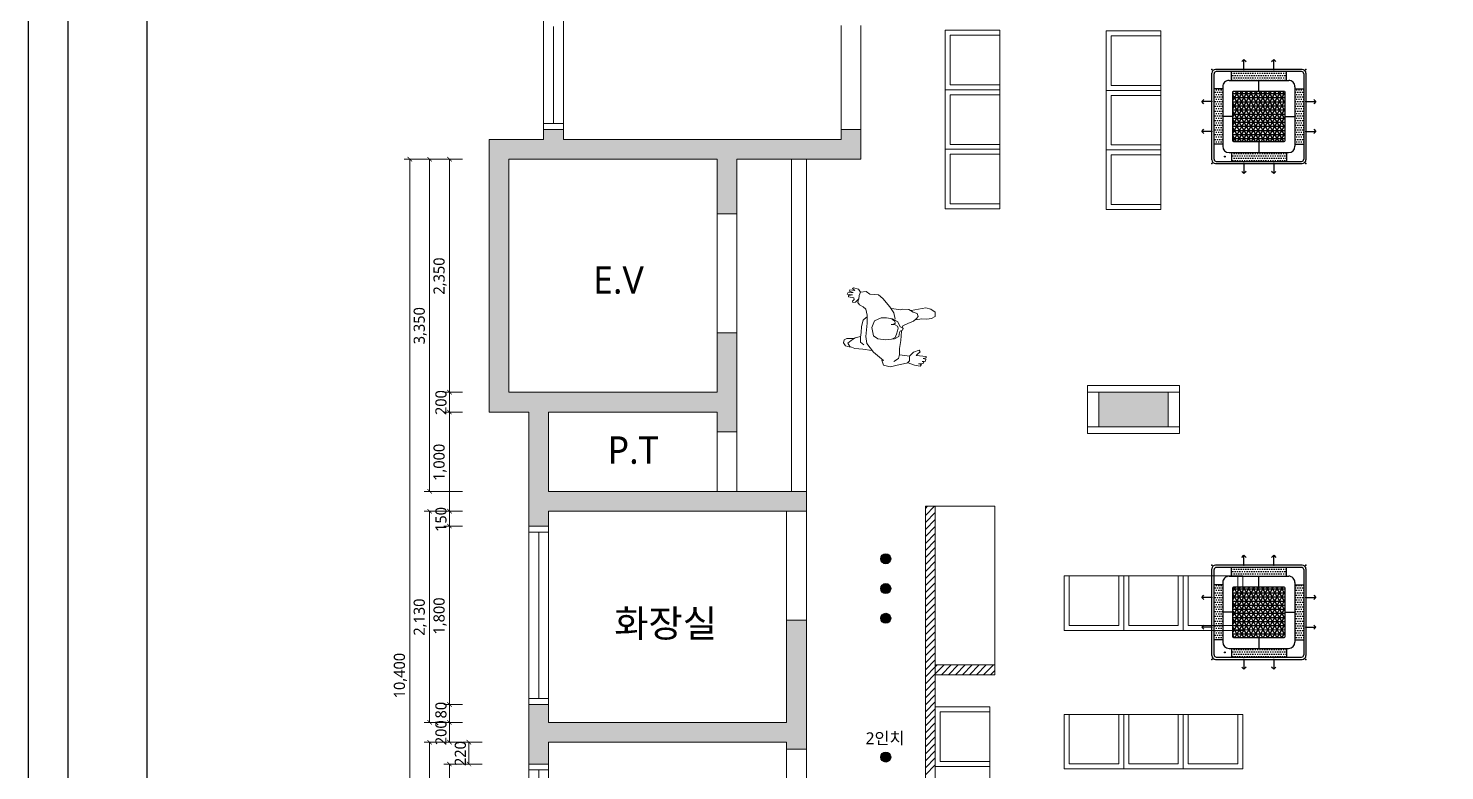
# Model space of a CAD drawing. Header units: metres. Extents: x 11578468 to 47831421, y -58341524 to -14256839.
# Drawn here: x 23827330 to 23841616, y -29089359 to -29081872 of the extents above; entities that cross this region are included whole.
import ezdxf
from ezdxf.enums import TextEntityAlignment as Align

# ---------------------------------------------------------------- set-up
doc = ezdxf.new("R2010")
doc.units = ezdxf.units.M
doc.header["$LTSCALE"] = 50
doc.header["$MEASUREMENT"] = 0
doc.layers.get('0').update_dxf_attribs({"linetype": 'CONTINUOUS'})
doc.layers.get('DEFPOINTS').update_dxf_attribs({"linetype": 'CONTINUOUS'})
for name, color, linetype in [('DVM_INDOOR', 7, 'CONTINUOUS'), ('DVM_UNIT_BP', 7, 'CONTINUOUS'), ('DVM_UNIT_DP', 4, 'CONTINUOUS'), ('DVM_UNIT_LP', 3, 'CONTINUOUS'), ('FORM(YOURNAME)-1', 1, 'CONTINUOUS'), ('FORM(YOURNAME)-11', 1, 'CONTINUOUS'), ('wall', 3, 'CONTINUOUS')]:
    doc.layers.add(name, color=color, linetype=linetype)
doc.layers.add('ha', color=8, linetype='CONTINUOUS', lineweight=5)
doc.styles.add('JT1', font='malgun.ttf')
doc.styles.add('N 맑은고딕', font='malgun.ttf')
doc.styles.add('NEW 맑은고딕', font='malgun.ttf')
doc.styles.add('YOURNAME', font='malgun.ttf')

# ---------------------------------------------------------------- blocks, each defined once
blk = doc.blocks.new('FORM-ELEVATION')
at = {"layer": 'DEFPOINTS', "color": 158}
blk.add_lwpolyline([(-10308.57059686631, -21691.80108683556), (71691.42940313369, -21691.80108683556), (71691.42940313369, 35708.19891316444), (-10308.57059686631, 35708.19891316444)], close=True, dxfattribs=at)
at = {"layer": 'DEFPOINTS'}
blk.add_lwpolyline([(-8308.57059686631, 33708.19891316444), (61071.42940313369, 33708.19891316444), (61071.42940313369, -19691.80108683556), (-8308.57059686631, -19691.80108683556)], close=True, dxfattribs=at)
at = {"layer": 'FORM(YOURNAME)-11', "color": 250}
blk.add_lwpolyline([(-11308.57059686631, -22691.80108683556), (72691.42940313369, -22691.80108683556), (72691.42940313369, 36708.19891316444), (-11308.57059686631, 36708.19891316444)], close=True, dxfattribs=at)
at = {"layer": 'FORM(YOURNAME)-11', "color": 3, "style": 'YOURNAME'}
for tag, height, p in [('1', 450.5000000000001, (71040.92940313369, -1219.301086835563)), ('2', 450.5000000000001, (71040.92940313369, -1862.872515402734)), ('3', 450.5000000000001, (71040.92940313369, -3150.015372551978)), ('4', 450.5000000000001, (71040.92940313369, -5080.729658268392)), ('5', 514.8571428571429, (71040.92940313369, -7397.586801126599)), ('6', 514.8571428571429, (71040.92940313369, -9650.0868011266)), ('7', 514.8571428571429, (71040.92940313369, -11902.5868011266)), ('8', 514.8571428571429, (71040.92940313369, -14155.0868011266)), ('9', 514.8571428571429, (71040.92940313369, -16407.5868011266)), ('10', 514.8571428571429, (66790.64106271416, -18595.72965826839)), ('11', 514.8571428571429, (71040.92940313369, -18660.0868011266)), ('12', 514.8571428571429, (66790.64106271416, -20848.22965826839)), ('13', 514.8571428571429, (71040.92940313369, -20848.22965826839))]:
    blk.add_attdef(tag, text='', height=height, dxfattribs=at).set_placement(p, align=Align.MIDDLE_RIGHT)
blk = doc.blocks.new('DVM_DP_VEC')
at = {"layer": 'DVM_UNIT_DP', "color": 0}
blk.add_line((0, 0), (100, 0), dxfattribs=at)
blk.add_lwpolyline([(78.78679656440357, 21.21320343559637), (100, 0), (78.78679656440357, -21.21320343559637)], dxfattribs=at)
blk.add_point((0, 0), dxfattribs=at)
blk = doc.blocks.new('DVM_LP_VEC')
at = {"layer": 'DVM_UNIT_LP', "color": 0}
blk.add_line((0, 0), (100, 0), dxfattribs=at)
blk.add_lwpolyline([(78.78679656440357, 21.21320343559637), (100, 0), (78.78679656440357, -21.21320343559637)], dxfattribs=at)
blk.add_point((0, 0), dxfattribs=at)
blk = doc.blocks.new('DVM_ID_CST_WF4W_840X204X840_T')
at = {"layer": 'DVM_INDOOR'}
h = blk.add_hatch(dxfattribs=at)
h.set_pattern_fill('DOTS', color=0, scale=15)
h.set_pattern_definition([(0, (0, 0), (11.90625, 23.8125), [0, -23.8125])])
h.paths.add_polyline_path([(277.4875057097763, 451.6814269191617), (-277.3435554830898, 451.6814269191617), (-277.3435554830899, 363.3891185924401), (277.4875057097764, 363.3891185924401)])
h.paths.add_polyline_path([(-363.9913214610912, 276.7387997253788), (-452.2821236932634, 276.7387997253787), (-452.2821236932634, -278.0882596767043), (-363.9295776869899, -278.0882596767043)])
h.paths.add_polyline_path([(277.4834824804598, -364.7385785458554), (-277.3435554830899, -364.7385785458551), (-277.3435554830899, -453.030886872576), (277.4834824804598, -453.0308868725762)])
h.paths.add_polyline_path([(452.4260739199499, 276.7387997253787), (364.1981993359744, 276.7387997253787), (364.136378861799, -278.0882596767044), (452.4260739199499, -278.0882596767042)])
h = blk.add_hatch(dxfattribs=at)
h.set_pattern_fill('NET3', color=0, scale=13)
h.set_pattern_definition([(0, (0, 0), (0, 41.275), []), (59.99999999999999, (0, 0), (-35.7451985412027, 20.6375), []), (120, (0, 0), (-35.7451985412027, -20.63749999999999), [])])
h.paths.add_polyline_path([(261.2765116632472, 246.0862577089958, 0.4142135623730951), (251.2765116632471, 256.0862577089958), (-251.1365846658946, 256.0862577089959, 0.4142135623730951), (-261.1365846658946, 246.0862577089959), (-261.1365846658946, -247.4357176624109, 0.4142135623730951), (-251.1365846658946, -257.4357176624109), (251.2765116632472, -257.435717662411, 0.4142135623730951), (261.2765116632472, -247.435717662411)])
at = {"layer": 'DVM_INDOOR', "color": 0}
for p, q in [((-474.9301533521289, -437.6748468274689), (-474.9301533521289, 436.3253868761433)), ((-452.2821236932635, -431.0308868725761), (-452.2821236932635, 429.6814269191618)), ((437.070080349481, 474.3253868761433), (-436.9301533521289, 474.3253868761433)), ((430.42607391995, 451.6814269191617), (-430.2821236932635, 451.6814269191617)), ((-277.3435554830899, 363.3891185924401), (-277.3435554830899, 451.6814269191616)), ((277.4875057097764, 363.3891185924401), (277.4875057097764, 451.6814269191616)), ((452.4260739199499, 429.6814269191615), (452.4260739199499, -431.0308868725761)), ((475.070080349481, 436.3253868761435), (475.070080349481, -437.6748468274689)), ((-363.9938858217375, 299.782040884275), (-363.9270117510618, -301.1456562540202)), ((-300.3938862155579, 363.3891185924401), (300.6007672759707, 363.3891185924401)), ((0.06996349867620211, 256.0862577089958), (0.1034405297400554, 363.3891185924401)), ((364.2007668811713, 299.7820320921216), (364.1338097374042, -301.1456650461736)), ((-363.9913214610911, 276.7387997253788), (-452.2821236932635, 276.7387997253787)), ((364.1981993359744, 276.7387997253787), (452.4260739199498, 276.7387997253787)), ((-261.1365846658946, -0.6747299767075106), (-363.9604483006401, -0.6861727016087036)), ((261.2765116632472, -0.6747299767075674), (364.1672878214898, -0.6861943717160437)), ((-363.9295776869899, -278.0882596767043), (-452.2821236932635, -278.0882596767043)), ((0.06996349867628737, -257.435717662411), (0.06996349867628737, -364.7385785458553)), ((364.136378861799, -278.0882596767043), (452.4260739199498, -278.0882596767042)), ((-300.3270121448822, -364.7385785458553), (300.5338101322037, -364.7385785458553)), ((-277.3435554830899, -364.7385785458553), (-277.3435554830899, -453.0308868725761)), ((277.4834824804598, -364.7385785458553), (277.4834824804598, -453.030886872576)), ((-436.9301533521287, -475.6748468274688), (437.070080349481, -475.6748468274688)), ((-430.2821236932634, -453.0308868725761), (430.4260739199499, -453.0308868725761))]:
    blk.add_line(p, q, dxfattribs=at)
blk.add_lwpolyline([(-251.1365846658946, 256.0862577089959), (251.276511663247, 256.0862577089958, -0.414213562373095), (261.2765116632472, 246.0862577089958), (261.2765116632472, -247.435717662411, -0.414213562373095), (251.2765116632472, -257.435717662411), (-251.1365846658946, -257.4357176624109, -0.414213562373095), (-261.1365846658946, -247.4357176624109), (-261.1365846658946, 246.0862577089959, -0.414213562373095)], format="xyb", close=True, dxfattribs=at)
blk.add_circle((-342.5198852014717, -404.9323154055801), 4.242817642283626, dxfattribs=at)
for centre, radius, start, end in [((-436.9301533521289, 436.3253868761433), 38, 90, 180), ((-430.2821236932635, 429.6814269191617), 22, 90, 180), ((430.4260739199499, 429.6814269191615), 22, 0, 90), ((437.070080349481, 436.3253868761433), 38, 0, 90), ((-300.3938862155579, 299.7891185924401), 63.6, 90, 180.0063761447692), ((300.6007672759707, 299.78911859244), 63.6, 359.9936159345816, 90), ((-300.3270121448822, -301.1385785458551), 63.6, 180.0063761447692, 270), ((300.5338101322037, -301.1385785458552), 63.6, 270, 359.9936159345816), ((-436.9301533521289, -437.6748468274688), 38, 180, 270), ((-430.2821236932635, -431.0308868725761), 22, 180, 270), ((430.4260739199499, -431.0308868725761), 22, 270, 0), ((437.070080349481, -437.6748468274688), 38, 270, 0)]:
    blk.add_arc(centre, radius, start, end, dxfattribs=at)
at = {"layer": 'DVM_UNIT_BP'}
for p in [(-474.9301533521289, 474.3253868761433), (475.070080349481, 474.3253868761433), (-474.9301533521289, -475.6748468274689), (475.070080349481, -475.6748468274688)]:
    blk.add_point(p, dxfattribs=at)
at = {"layer": 'DVM_UNIT_DP'}
for p, rotation in [((-150.0700703541743, 474.3253868761433), 90), ((-474.9301533521289, -150.5526935809331), 180), ((149.9299296458255, -475.6748468274687), 270)]:
    blk.add_blockref('DVM_DP_VEC', p, dxfattribs=dict(at, rotation=rotation))
blk.add_blockref('DVM_DP_VEC', (475.0700803541758, 149.4473064190733), dxfattribs=at)
at = {"layer": 'DVM_UNIT_LP'}
for p, rotation in [((149.9299296458255, 474.3253868761433), 90), ((-474.9301533521289, 149.4473064190669), 180), ((-150.0700703541743, -475.6748468274686), 270)]:
    blk.add_blockref('DVM_LP_VEC', p, dxfattribs=dict(at, rotation=rotation))
blk.add_blockref('DVM_LP_VEC', (475.0700803541758, -150.5526935809268), dxfattribs=at)

msp = doc.modelspace()

# ---------------------------------------------------------------- hatches: boundary and pattern name
at = {"layer": 'wall', "ltscale": 10}
h = msp.add_hatch(color=2, dxfattribs=at)
h.dxf.hatch_style = 1
h.paths.add_polyline_path([(23836028.19831529, -29087222.27178227, 1), (23835928.19831529, -29087222.27178227, 1)])
h = msp.add_hatch(color=2, dxfattribs=at)
h.dxf.hatch_style = 1
h.paths.add_polyline_path([(23836028.19831529, -29087522.27178227, 1), (23835928.19831529, -29087522.27178227, 1)])
h = msp.add_hatch(color=2, dxfattribs=at)
h.dxf.hatch_style = 1
h.paths.add_polyline_path([(23836028.19831529, -29087822.27178227, 1), (23835928.19831529, -29087822.27178227, 1)])
h = msp.add_hatch(color=2, dxfattribs=at)
h.dxf.hatch_style = 1
h.paths.add_polyline_path([(23836028.19831529, -29089222.27178227, 1), (23835928.19831529, -29089222.27178227, 1)])

# ---------------------------------------------------------------- linework, layer by layer
for centre in [(23835978.19831529, -29087222.27178227), (23835978.19831529, -29087522.27178227), (23835978.19831529, -29087822.27178227), (23835978.19831529, -29089222.27178227)]:
    msp.add_circle(centre, 50)
at = {"layer": 'ha'}
for p, q in [((23832527.69593415, -29081792.2717794), (23832527.69593415, -29082892.2717794)), ((23832627.69593415, -29081852.2717794), (23832627.69593415, -29082832.2717794)), ((23832727.69593415, -29082892.2717794), (23832727.69593415, -29081792.2717794)), ((23835527.69593415, -29081842.2717794), (23835527.69593415, -29082892.2717794)), ((23835727.69593415, -29082892.2717794), (23835727.69593415, -29081842.2717794)), ((23836577.69593417, -29082492.2717794), (23836577.69593417, -29081892.2717794)), ((23836577.69593417, -29081892.2717794), (23837127.69593417, -29081892.2717794)), ((23837127.69593417, -29081892.2717794), (23836577.69593417, -29081892.2717794)), ((23837127.69593417, -29081892.2717794), (23837127.69593417, -29082492.2717794)), ((23838202.07764167, -29082498.42260799), (23838202.07764167, -29081898.42260799)), ((23838202.07764167, -29081898.42260799), (23838752.07764167, -29081898.42260799)), ((23838752.07764167, -29081898.42260799), (23838202.07764167, -29081898.42260799)), ((23838752.07764167, -29081898.42260799), (23838752.07764167, -29082498.42260799)), ((23836627.69593417, -29082442.2717794), (23836627.69593417, -29081942.2717794)), ((23836627.69593417, -29081942.2717794), (23837127.69593417, -29081942.2717794)), ((23837127.69593417, -29081942.2717794), (23837127.69593417, -29082442.2717794)), ((23838252.07764167, -29082448.42260799), (23838252.07764167, -29081948.42260799)), ((23838252.07764167, -29081948.42260799), (23838752.07764167, -29081948.42260799)), ((23838752.07764167, -29081948.42260799), (23838752.07764167, -29082448.42260799)), ((23837127.69593417, -29082442.2717794), (23836627.69593417, -29082442.2717794)), ((23838752.07764167, -29082448.42260799), (23838252.07764167, -29082448.42260799)), ((23837127.69593417, -29082492.2717794), (23836577.69593417, -29082492.2717794)), ((23836577.69593417, -29083092.2717794), (23836577.69593417, -29082492.2717794)), ((23836627.69593417, -29083042.2717794), (23836627.69593417, -29082542.2717794)), ((23836627.69593417, -29082542.2717794), (23837127.69593417, -29082542.2717794)), ((23837127.69593417, -29082492.2717794), (23837127.69593417, -29083092.2717794)), ((23837127.69593417, -29082542.2717794), (23837127.69593417, -29083042.2717794)), ((23838752.07764167, -29082498.42260799), (23838202.07764167, -29082498.42260799)), ((23838202.07764167, -29083098.42260799), (23838202.07764167, -29082498.42260799)), ((23838252.07764167, -29083048.42260799), (23838252.07764167, -29082548.42260799)), ((23838252.07764167, -29082548.42260799), (23838752.07764167, -29082548.42260799)), ((23838752.07764167, -29082498.42260799), (23838752.07764167, -29083098.42260799)), ((23838752.07764167, -29082548.42260799), (23838752.07764167, -29083048.42260799)), ((23832527.69593415, -29082892.2717794), (23832527.69593415, -29082832.2717794)), ((23832527.69593415, -29082832.2717794), (23832727.69593415, -29082832.2717794)), ((23832527.69593415, -29082892.2717794), (23832527.69593415, -29082992.2717794)), ((23832527.69593415, -29082892.2717794), (23832727.69593415, -29082892.2717794)), ((23832527.69593415, -29082892.2717794), (23832727.69593415, -29082892.2717794)), ((23832727.69593415, -29082892.2717794), (23832527.69593415, -29082892.2717794)), ((23832727.69593415, -29082832.2717794), (23832727.69593415, -29082892.2717794)), ((23832727.69593415, -29082892.2717794), (23832727.69593415, -29082992.2717794)), ((23835527.69593415, -29082892.2717794), (23835527.69593415, -29082992.2717794)), ((23835527.69593415, -29082892.2717794), (23835727.69593415, -29082892.2717794)), ((23835527.69593415, -29082892.2717794), (23835727.69593415, -29082892.2717794)), ((23835727.69593415, -29082892.2717794), (23835727.69593415, -29083192.2717794)), ((23831977.69593415, -29085742.2717794), (23831977.69593415, -29082992.2717794)), ((23831977.69593415, -29082992.2717794), (23832073.79359136, -29082992.2717794)), ((23832527.69593415, -29082992.2717794), (23832073.79359136, -29082992.2717794)), ((23835527.69593415, -29082992.2717794), (23832727.69593415, -29082992.2717794)), ((23837127.69593417, -29083042.2717794), (23836627.69593417, -29083042.2717794)), ((23837127.69593417, -29083092.2717794), (23836577.69593417, -29083092.2717794)), ((23836577.69593417, -29083692.2717794), (23836577.69593417, -29083092.2717794)), ((23836627.69593417, -29083642.2717794), (23836627.69593417, -29083142.2717794)), ((23836627.69593417, -29083142.2717794), (23837127.69593417, -29083142.2717794)), ((23837127.69593417, -29083092.2717794), (23837127.69593417, -29083692.2717794)), ((23837127.69593417, -29083142.2717794), (23837127.69593417, -29083642.2717794)), ((23838752.07764167, -29083098.42260799), (23838202.07764167, -29083098.42260799)), ((23838202.07764167, -29083698.42260799), (23838202.07764167, -29083098.42260799)), ((23838752.07764167, -29083048.42260799), (23838252.07764167, -29083048.42260799)), ((23838252.07764167, -29083648.42260799), (23838252.07764167, -29083148.42260799)), ((23838252.07764167, -29083148.42260799), (23838752.07764167, -29083148.42260799)), ((23838752.07764167, -29083098.42260799), (23838752.07764167, -29083698.42260799)), ((23838752.07764167, -29083148.42260799), (23838752.07764167, -29083648.42260799)), ((23831692.06574641, -29083192.2717794), (23831121.44593418, -29083192.2717794)), ((23831177.69593418, -29083192.2717794), (23831177.69593418, -29093592.2717794)), ((23831710.19593415, -29083192.2717794), (23831321.44593418, -29083192.2717794)), ((23831377.69593418, -29083192.2717794), (23831377.69593418, -29086542.2717794)), ((23831710.19593415, -29083192.2717794), (23831521.44593418, -29083192.2717794)), ((23831577.69593418, -29083192.2717794), (23831577.69593418, -29085542.2717794)), ((23834277.69593415, -29083192.2717794), (23832177.69593415, -29083192.2717794)), ((23832177.69593415, -29085542.2717794), (23832177.69593415, -29083192.2717794)), ((23834277.69593415, -29083742.2717794), (23834277.69593415, -29083192.2717794)), ((23835727.69593415, -29083192.2717794), (23834477.69593415, -29083192.2717794)), ((23834477.69593415, -29083742.2717794), (23834477.69593415, -29083192.2717794)), ((23835177.69593415, -29083192.2717794), (23835027.69593415, -29083192.2717794)), ((23835027.69593415, -29083192.2717794), (23835027.69593415, -29086542.2717794)), ((23835177.69593415, -29086542.2717794), (23835177.69593415, -29083192.2717794)), ((23834277.69593415, -29083742.2717794), (23834477.69593415, -29083742.2717794)), ((23834477.69593415, -29083742.2717794), (23834277.69593415, -29083742.2717794)), ((23834277.69593415, -29083742.2717794), (23834277.69593415, -29084942.2717794)), ((23834477.69593415, -29084942.2717794), (23834477.69593415, -29083742.2717794)), ((23837127.69593417, -29083692.2717794), (23836577.69593417, -29083692.2717794)), ((23837127.69593417, -29083642.2717794), (23836627.69593417, -29083642.2717794)), ((23838752.07764167, -29083698.42260799), (23838202.07764167, -29083698.42260799)), ((23838752.07764167, -29083648.42260799), (23838252.07764167, -29083648.42260799)), ((23835594.55813088, -29084538.5540687), (23835587.67194066, -29084552.31468349)), ((23835587.67194066, -29084552.31468349), (23835642.76146244, -29084561.48842668)), ((23835649.64765266, -29084536.26063291), (23835594.55813088, -29084538.5540687)), ((23835642.76146244, -29084561.48842668), (23835603.73971785, -29084566.07529828)), ((23835603.73971785, -29084566.07529828), (23835603.73971785, -29084579.83591306)), ((23835603.73971785, -29084579.83591306), (23835656.53384289, -29084591.30309205)), ((23835617.51209829, -29084511.03283913), (23835608.33051132, -29084522.50001812)), ((23835608.33051132, -29084522.50001812), (23835649.64765266, -29084536.26063291)), ((23835665.71542985, -29084515.61971072), (23835617.51209829, -29084511.03283913)), ((23835651.9430494, -29084488.09848115), (23835642.76146244, -29084497.27222434)), ((23835642.76146244, -29084497.27222434), (23835665.71542985, -29084515.61971072)), ((23835661.12463637, -29084607.35714264), (23835642.76146244, -29084623.41119322)), ((23835702.44177771, -29084504.15253173), (23835651.9430494, -29084488.09848115)), ((23835656.53384289, -29084591.30309205), (23835661.12463637, -29084607.35714264)), ((23835672.60162008, -29084632.58493642), (23835704.73717445, -29084605.06370684)), ((23835704.73717445, -29084605.06370684), (23835697.85098423, -29084637.17180801)), ((23835723.10034838, -29084531.67376131), (23835702.44177771, -29084504.15253173)), ((23835707.03256824, -29084605.06370487), (23835709.32796577, -29084568.36873259)), ((23835709.32796577, -29084568.36873259), (23835723.10034814, -29084533.96719528)), ((23835780.48526691, -29084527.08688971), (23835723.10034838, -29084531.67376131)), ((23835817.21161477, -29084554.60811929), (23835780.48526691, -29084527.08688971)), ((23835904.43669092, -29084559.19499088), (23835817.21161477, -29084554.60811929)), ((23835950.34462574, -29084595.88996365), (23835904.43669092, -29084559.19499088)), ((23836019.20652797, -29084680.74708817), (23835950.34462574, -29084595.88996365)), ((23835642.76146244, -29084623.41119322), (23835647.35225593, -29084637.17180801)), ((23835647.35225593, -29084637.17180801), (23835672.60162008, -29084632.58493642)), ((23835697.85098423, -29084637.17180801), (23835713.91876141, -29084660.10616599)), ((23835713.91876141, -29084660.10616599), (23835750.64510927, -29084680.74708817)), ((23835750.64510927, -29084680.74708817), (23835778.18987016, -29084705.97488195)), ((23835778.18987016, -29084705.97488195), (23835789.66685387, -29084765.60421269)), ((23836060.52366931, -29084742.66985471), (23836019.20652797, -29084680.74708817)), ((23836106.43160413, -29084708.26831775), (23836035.27430516, -29084699.09457456)), ((23836072.00065302, -29084804.59262126), (23836060.52366931, -29084742.66985471)), ((23836127.0901748, -29084710.56175354), (23836106.43160413, -29084708.26831775)), ((23836147.74874547, -29084703.68144615), (23836127.0901748, -29084710.56175354)), ((23836212.01985422, -29084708.26831775), (23836147.74874547, -29084703.68144615)), ((23836255.63239229, -29084733.49611152), (23836212.01985422, -29084708.26831775)), ((23836234.97382162, -29084717.44206094), (23836381.87921305, -29084692.21426716)), ((23836294.65413689, -29084749.55016211), (23836255.63239229, -29084733.49611152)), ((23836306.1311206, -29084777.07139168), (23836294.65413689, -29084749.55016211)), ((23836381.87921305, -29084692.21426716), (23836434.6733381, -29084703.68144615)), ((23836434.6733381, -29084703.68144615), (23836478.28587618, -29084735.78954732)), ((23836478.28587618, -29084735.78954732), (23836478.28587618, -29084777.07139168)), ((23835732.28193535, -29084877.98256679), (23835729.9865386, -29084939.90533333)), ((23835750.64510927, -29084816.05980024), (23835732.28193535, -29084877.98256679)), ((23835785.07606038, -29084786.24513488), (23835750.64510927, -29084816.05980024)), ((23835789.66685387, -29084845.87446562), (23835778.18987016, -29084978.89374189)), ((23835789.66685387, -29084765.60421269), (23835789.66685387, -29084845.87446562)), ((23835863.8292379, -29084821.58842077), (23835839.25629514, -29084889.58269806)), ((23835839.25629514, -29084889.58269806), (23835855.49040411, -29084972.68927701)), ((23835931.98145181, -29084790.83200647), (23835863.8292379, -29084821.58842077)), ((23835987.0709736, -29084790.83200647), (23835931.98145181, -29084790.83200647)), ((23836046.75128886, -29084802.29918546), (23835987.0709736, -29084790.83200647)), ((23836060.52366931, -29084857.34164461), (23836033.79394092, -29084859.54644375)), ((23836033.79394092, -29084859.54644375), (23836072.00065302, -29084864.221952)), ((23836040.90190839, -29084804.41535166), (23836069.70525627, -29084825.23354344)), ((23836100.99805749, -29084831.37153219), (23836046.75128886, -29084802.29918546)), ((23836072.00065302, -29084845.87446562), (23836060.52366931, -29084857.34164461)), ((23836069.70525627, -29084825.23354344), (23836072.00065302, -29084845.87446562)), ((23836072.00065302, -29084864.221952), (23836097.25001717, -29084875.68913099)), ((23836097.25001717, -29084875.68913099), (23836104.13620739, -29084896.33005317)), ((23836104.13620739, -29084896.33005317), (23836097.25001717, -29084921.55784695)), ((23836122.46611438, -29084881.92683395), (23836100.99805749, -29084831.37153219)), ((23836143.9674411, -29084888.70742527), (23836122.46611438, -29084881.92683395)), ((23836155.47768886, -29084900.91692477), (23836143.9674411, -29084888.70742527)), ((23836146.97252328, -29084916.22865485), (23836155.47768886, -29084900.91692477)), ((23836147.56170722, -29084882.32482649), (23836150.04414221, -29084873.39569519)), ((23836150.04414221, -29084873.39569519), (23836200.54287051, -29084850.46133721)), ((23836200.54287051, -29084850.46133721), (23836257.92778903, -29084825.23354344)), ((23836257.92778903, -29084825.23354344), (23836287.76794667, -29084797.71231386)), ((23836342.85746846, -29084802.29918546), (23836283.17715318, -29084811.47292865)), ((23836287.76794667, -29084797.71231386), (23836306.1311206, -29084777.07139168)), ((23836393.35619676, -29084804.59262126), (23836342.85746846, -29084802.29918546)), ((23836439.26413158, -29084797.71231386), (23836393.35619676, -29084804.59262126)), ((23836478.28587618, -29084777.07139168), (23836439.26413158, -29084797.71231386)), ((23834277.69593415, -29084992.2717794), (23834277.69593415, -29084942.2717794)), ((23834277.69593415, -29084942.2717794), (23834477.69593415, -29084942.2717794)), ((23834277.69593415, -29084942.2717794), (23834477.69593415, -29084942.2717794)), ((23834277.69593415, -29085542.2717794), (23834277.69593415, -29084992.2717794)), ((23834477.69593415, -29084992.2717794), (23834477.69593415, -29084942.2717794)), ((23834477.69593415, -29085742.2717794), (23834477.69593415, -29084992.2717794)), ((23835557.83178302, -29085013.29527887), (23835550.94559281, -29085045.40338004)), ((23835550.94559281, -29085045.40338004), (23835571.60416346, -29085075.21804541)), ((23835585.37654392, -29084999.53466408), (23835557.83178302, -29085013.29527887)), ((23835651.9430494, -29085001.82809988), (23835585.37654392, -29084999.53466408)), ((23835628.989082, -29085020.17558626), (23835596.85352762, -29085047.69681583)), ((23835670.30622334, -29084994.94779248), (23835628.989082, -29085020.17558626)), ((23835723.10034838, -29084981.1871777), (23835670.30622334, -29084994.94779248)), ((23835729.9865386, -29084939.90533333), (23835723.10034838, -29084985.77404929)), ((23835723.10034838, -29084985.77404929), (23835723.10034838, -29085036.22963684)), ((23835723.10034838, -29085036.22963684), (23835757.53129949, -29085063.75086642)), ((23835778.18987016, -29084978.89374189), (23835787.37145712, -29085052.28368743)), ((23835855.49040411, -29084972.68927701), (23835899.10294219, -29085002.50394238)), ((23835899.10294219, -29085002.50394238), (23835977.88938663, -29085013.29527887)), ((23835977.88938663, -29085013.29527887), (23836065.11446279, -29085004.12153567)), ((23836072.00065302, -29084990.36092088), (23836046.75128886, -29085004.12153567)), ((23836065.11446279, -29085004.12153567), (23836109.43668919, -29084980.44485719)), ((23836085.77303346, -29084958.25281972), (23836072.00065302, -29084990.36092088)), ((23836097.25001717, -29084921.55784695), (23836085.77303346, -29084958.25281972)), ((23836109.43668919, -29084980.44485719), (23836118.61827616, -29084941.45644863)), ((23836115.61319109, -29085100.44583919), (23836129.38557154, -29085020.17558626)), ((23836118.61827616, -29084941.45644863), (23836123.95202489, -29084926.98675326)), ((23836123.95202489, -29084926.98675326), (23836146.97252328, -29084916.22865485)), ((23836129.38557154, -29085020.17558626), (23836137.47813816, -29084927.19057458)), ((23835571.60416346, -29085075.21804541), (23835619.80749503, -29085088.9786602)), ((23835596.85352762, -29085047.69681583), (23835617.51209829, -29085082.0983528)), ((23835617.51209829, -29085082.0983528), (23835668.01082659, -29085102.73927498)), ((23835668.01082659, -29085102.73927498), (23835748.34971253, -29085107.32614658)), ((23835748.34971253, -29085107.32614658), (23835837.87018543, -29085121.08676137)), ((23835787.37145712, -29085052.28368743), (23835856.23335936, -29085139.43424775)), ((23835856.23335936, -29085139.43424775), (23835957.23081596, -29085221.99793647)), ((23836115.61319245, -29085162.36860493), (23836106.43160516, -29085201.35701401)), ((23836115.61319109, -29085164.66204153), (23836115.61319109, -29085100.44583919)), ((23836193.65668029, -29085176.12922052), (23836115.61319109, -29085164.66204153)), ((23836218.90604444, -29085178.42265631), (23836193.65668029, -29085176.12922052)), ((23836216.61064685, -29085224.29137284), (23836218.90604439, -29085185.30296376)), ((23836257.92778903, -29085139.43424775), (23836218.90604444, -29085178.42265631)), ((23836315.31270756, -29085118.79332557), (23836257.92778903, -29085139.43424775)), ((23836285.47254993, -29085171.54234892), (23836299.24493038, -29085157.78173413)), ((23836386.47000654, -29085183.00952791), (23836285.47254993, -29085171.54234892)), ((23836299.24493038, -29085157.78173413), (23836326.78969127, -29085134.84737615)), ((23836326.78969127, -29085134.84737615), (23836315.31270756, -29085118.79332557)), ((23836386.47000654, -29085196.77014269), (23836386.47000654, -29085183.00952791)), ((23835938.86764203, -29085217.41106488), (23835954.93541922, -29085267.86665243)), ((23835957.23081596, -29085221.99793647), (23835938.86764203, -29085217.41106488)), ((23835954.93541922, -29085267.86665243), (23836021.50192471, -29085286.21413881)), ((23836021.50192471, -29085286.21413881), (23836124.79477806, -29085263.27978083)), ((23836106.43160516, -29085201.35701401), (23836058.22827119, -29085231.17167956)), ((23836124.79477806, -29085263.27978083), (23836205.13366399, -29085244.93229445)), ((23836198.24747515, -29085247.22572982), (23836216.61064685, -29085224.29137284)), ((23836205.13366399, -29085244.93229445), (23836267.109376, -29085267.86665243)), ((23836267.109376, -29085267.86665243), (23836324.49429453, -29085279.33383142)), ((23836308.42651734, -29085256.39947344), (23836356.6298489, -29085251.81260184)), ((23836338.26667497, -29085263.27978083), (23836308.42651734, -29085256.39947344)), ((23836324.49429453, -29085279.33383142), (23836338.26667497, -29085263.27978083)), ((23836345.1528652, -29085233.46511546), (23836379.58381631, -29085228.87824387)), ((23836361.22064239, -29085235.75855126), (23836345.1528652, -29085233.46511546)), ((23836354.33445216, -29085203.65045009), (23836386.47000654, -29085196.77014269)), ((23836384.1746098, -29085210.53075748), (23836354.33445216, -29085203.65045009)), ((23836356.6298489, -29085251.81260184), (23836361.22064239, -29085235.75855126)), ((23836379.58381631, -29085228.87824387), (23836384.1746098, -29085210.53075748)), ((23831710.19593415, -29085542.2717794), (23831521.44593418, -29085542.2717794)), ((23831710.19593415, -29085542.2717794), (23831521.44593418, -29085542.2717794)), ((23831577.69593418, -29085542.2717794), (23831577.69593418, -29085742.2717794)), ((23832577.69593415, -29085542.2717794), (23832177.69593415, -29085542.2717794)), ((23832577.69593415, -29085542.2717794), (23834277.69593415, -29085542.2717794)), ((23838942.19593415, -29085474.88948516), (23838013.19593415, -29085474.88948516)), ((23838013.19593415, -29085474.88948516), (23838013.19593415, -29085542.2717794)), ((23838013.19593415, -29085542.2717794), (23838942.19593415, -29085542.2717794)), ((23838013.19593415, -29085542.2717794), (23838127.69593415, -29085542.2717794)), ((23838013.19593415, -29085892.2717794), (23838013.19593415, -29085542.2717794)), ((23838827.69593415, -29085542.2717794), (23838127.69593415, -29085542.2717794)), ((23838127.69593415, -29085542.2717794), (23838127.69593415, -29085892.2717794)), ((23838127.69593415, -29085542.2717794), (23838127.69593415, -29085892.2717794)), ((23838827.69593415, -29085892.2717794), (23838827.69593415, -29085542.2717794)), ((23838827.69593415, -29085542.2717794), (23838942.19593415, -29085542.2717794)), ((23838827.69593415, -29085892.2717794), (23838827.69593415, -29085542.2717794)), ((23838942.19593415, -29085542.2717794), (23838942.19593415, -29085474.88948516)), ((23838942.19593415, -29085542.2717794), (23838942.19593415, -29085892.2717794)), ((23831710.19593415, -29085742.2717794), (23831521.44593418, -29085742.2717794)), ((23831710.19593415, -29085742.2717794), (23831521.44593418, -29085742.2717794)), ((23831577.69593418, -29085742.2717794), (23831577.69593418, -29086742.2717794)), ((23832377.69593415, -29085742.2717794), (23831977.69593415, -29085742.2717794)), ((23832377.69593415, -29086892.2717794), (23832377.69593415, -29085742.2717794)), ((23832577.69593415, -29086542.2717794), (23832577.69593415, -29085742.2717794)), ((23832577.69593415, -29085742.2717794), (23834277.69593415, -29085742.2717794)), ((23834277.69593415, -29085942.2717794), (23834277.69593415, -29085742.2717794)), ((23834477.69593415, -29085742.2717794), (23834477.69593415, -29085942.2717794)), ((23838013.19593415, -29085959.65407365), (23838013.19593415, -29085892.2717794)), ((23838013.19593415, -29085892.2717794), (23838942.19593415, -29085892.2717794)), ((23838127.69593415, -29085892.2717794), (23838013.19593415, -29085892.2717794)), ((23838127.69593415, -29085892.2717794), (23838827.69593415, -29085892.2717794)), ((23838942.19593415, -29085892.2717794), (23838827.69593415, -29085892.2717794)), ((23838942.19593415, -29085892.2717794), (23838942.19593415, -29085959.65407365)), ((23834477.69593415, -29085942.2717794), (23834277.69593415, -29085942.2717794)), ((23834477.69593415, -29085942.2717794), (23834277.69593415, -29085942.2717794)), ((23834277.69593415, -29085942.2717794), (23834277.69593415, -29086542.2717794)), ((23834477.69593415, -29086542.2717794), (23834477.69593415, -29085942.2717794)), ((23838942.19593415, -29085959.65407365), (23838013.19593415, -29085959.65407365)), ((23831710.19593415, -29086542.2717794), (23831321.44593418, -29086542.2717794)), ((23832577.69593415, -29086542.2717794), (23835177.69593415, -29086542.2717794)), ((23834277.69593415, -29086542.2717794), (23834477.69593415, -29086542.2717794)), ((23835027.69593415, -29086542.2717794), (23835177.69593415, -29086542.2717794)), ((23835177.69593415, -29086542.2717794), (23835177.69593415, -29086742.2717794)), ((23831710.19593415, -29086742.2717794), (23831321.44593418, -29086742.2717794)), ((23831377.69593418, -29086742.2717794), (23831377.69593418, -29088872.2717794)), ((23831710.19593415, -29086742.2717794), (23831521.44593418, -29086742.2717794)), ((23831710.19593415, -29086742.2717794), (23831521.44593418, -29086742.2717794)), ((23831577.69593418, -29086742.2717794), (23831577.69593418, -29086892.2717794)), ((23832577.69593415, -29086892.2717794), (23832577.69593415, -29086742.2717794)), ((23832577.69593415, -29086742.2717794), (23834977.69593415, -29086742.2717794)), ((23834977.69593415, -29086742.2717794), (23835177.69593415, -29086742.2717794)), ((23834977.69593415, -29086742.2717794), (23835177.69593415, -29086742.2717794)), ((23835177.69593415, -29086742.2717794), (23834977.69593415, -29086742.2717794)), ((23834977.69593415, -29086742.2717794), (23834977.69593415, -29087842.2717794)), ((23835177.69593415, -29087842.2717794), (23835177.69593415, -29086742.2717794)), ((23836377.69593414, -29086692.27178152), (23836477.69586964, -29086692.27178581)), ((23836378.19831531, -29086692.27178154), (23836378.19831529, -29090542.27178227)), ((23836378.19831531, -29086714.33734894), (23836400.26388176, -29086692.27178249)), ((23836378.19831531, -29086785.04802706), (23836470.97455684, -29086692.27178553)), ((23836378.19831531, -29086855.75870518), (23836477.69586772, -29086756.26115277)), ((23836477.6958679, -29086692.27178152), (23836477.69586328, -29088291.80758127)), ((23836477.69586964, -29088291.80758127), (23836477.69586964, -29086692.27178152)), ((23836477.69586964, -29086692.27178152), (23837077.69586967, -29086692.27178152)), ((23836478.1983153, -29086692.27178152), (23836478.19831529, -29090542.2717794)), ((23837077.69586967, -29086692.27178152), (23837077.69586967, -29088291.80758127)), ((23831710.19593415, -29086892.2717794), (23831521.44593418, -29086892.2717794)), ((23831710.19593415, -29086892.2717794), (23831521.44593418, -29086892.2717794)), ((23831577.69593418, -29086892.2717794), (23831577.69593418, -29088692.2717794)), ((23832577.69593415, -29086892.2717794), (23832377.69593415, -29086892.2717794)), ((23832377.69593415, -29086892.2717794), (23832377.69593415, -29088692.2717794)), ((23832577.69593415, -29086892.2717794), (23832377.69593415, -29086892.2717794)), ((23832377.69593415, -29086892.2717794), (23832377.69593415, -29086952.2717794)), ((23832577.69593415, -29086892.2717794), (23832377.69593415, -29086892.2717794)), ((23832577.69593415, -29088692.2717794), (23832577.69593415, -29086892.2717794)), ((23832577.69593415, -29086952.2717794), (23832577.69593415, -29086892.2717794)), ((23836378.19831531, -29086926.4693833), (23836477.69586751, -29086826.97183109)), ((23836378.19831531, -29086997.18006141), (23836477.69586731, -29086897.68250941)), ((23832377.69593415, -29086952.2717794), (23832577.69593415, -29086952.2717794)), ((23832477.69593415, -29086952.2717794), (23832477.69593415, -29088632.2717794)), ((23836378.19831531, -29087067.89073953), (23836477.69586711, -29086968.39318774)), ((23836378.1983153, -29087138.60141765), (23836477.6958669, -29087039.10386606)), ((23836378.1983153, -29087209.31209577), (23836477.6958667, -29087109.81454438)), ((23836378.1983153, -29087280.02277389), (23836477.69586649, -29087180.52522271)), ((23836378.1983153, -29087350.73345201), (23836477.69586629, -29087251.23590103)), ((23836378.1983153, -29087421.44413013), (23836477.69586608, -29087321.94657935)), ((23836378.1983153, -29087492.15480825), (23836477.69586588, -29087392.65725768)), ((23836378.1983153, -29087562.86548637), (23836477.69586567, -29087463.367936)), ((23837778.88409194, -29087944.17015339), (23837778.88409194, -29087394.17015339)), ((23837778.88409194, -29087394.17015339), (23838378.88409194, -29087394.17015339)), ((23837778.88409194, -29087394.17015339), (23837778.88409194, -29087944.17015339)), ((23837828.88409194, -29087894.17015339), (23837828.88409194, -29087394.17015339)), ((23837828.88409194, -29087394.17015339), (23838328.88409194, -29087394.17015339)), ((23838328.88409194, -29087394.17015339), (23838328.88409194, -29087894.17015339)), ((23838378.88409194, -29087394.17015339), (23838378.88409194, -29087944.17015339)), ((23838378.88409194, -29087394.17015339), (23838978.88409194, -29087394.17015339)), ((23838428.88409194, -29087894.17015339), (23838428.88409194, -29087394.17015339)), ((23838428.88409194, -29087394.17015339), (23838928.88409194, -29087394.17015339)), ((23838928.88409194, -29087394.17015339), (23838928.88409194, -29087894.17015339)), ((23838978.88409194, -29087394.17015339), (23838978.88409194, -29087944.17015339)), ((23838978.88409194, -29087394.17015339), (23839578.88409194, -29087394.17015339)), ((23839028.88409194, -29087894.17015339), (23839028.88409194, -29087394.17015339)), ((23839028.88409194, -29087394.17015339), (23839528.88409194, -29087394.17015339)), ((23839528.88409194, -29087394.17015339), (23839528.88409194, -29087894.17015339)), ((23839578.88409194, -29087394.17015339), (23839578.88409194, -29087944.17015339)), ((23836378.1983153, -29087633.57616449), (23836477.69586547, -29087534.07861432)), ((23836378.1983153, -29087704.28684261), (23836477.69586526, -29087604.78929264)), ((23836378.1983153, -29087774.99752073), (23836477.69586506, -29087675.49997097)), ((23836378.1983153, -29087845.70819885), (23836477.69586486, -29087746.21064929)), ((23834977.69593415, -29087842.2717794), (23834977.69593415, -29088872.2717794)), ((23834977.69593415, -29087842.2717794), (23835177.69593415, -29087842.2717794)), ((23834977.69593415, -29087842.2717794), (23835177.69593415, -29087842.2717794)), ((23835177.69593415, -29087842.2717794), (23835177.69593415, -29089072.2717794)), ((23836378.1983153, -29087916.41887696), (23836477.69586465, -29087816.92132761)), ((23836378.1983153, -29087987.12955508), (23836477.69586445, -29087887.63200594)), ((23838328.88409194, -29087894.17015339), (23837828.88409194, -29087894.17015339)), ((23838928.88409194, -29087894.17015339), (23838428.88409194, -29087894.17015339)), ((23839528.88409194, -29087894.17015339), (23839028.88409194, -29087894.17015339)), ((23836378.1983153, -29088057.8402332), (23836477.69586424, -29087958.34268426)), ((23836378.1983153, -29088128.55091132), (23836477.69586404, -29088029.05336259)), ((23838378.88409194, -29087944.17015339), (23837778.88409194, -29087944.17015339)), ((23838978.88409194, -29087944.17015339), (23838378.88409194, -29087944.17015339)), ((23839578.88409194, -29087944.17015339), (23838978.88409194, -29087944.17015339)), ((23836378.1983153, -29088199.26158944), (23836477.69586383, -29088099.76404091)), ((23836378.1983153, -29088269.97226756), (23836477.69586363, -29088170.47471923)), ((23836378.1983153, -29088340.68294568), (23836477.69586342, -29088241.18539755)), ((23836378.1983153, -29088411.3936238), (23836477.71949508, -29088311.87244401)), ((23837077.69586967, -29088291.80758127), (23836477.69586964, -29088291.80758127)), ((23837077.6958633, -29088291.80758127), (23836477.69586328, -29088291.80758127)), ((23836478.1983153, -29088311.3936238), (23836497.78435783, -29088291.80758127)), ((23836478.1983153, -29088382.10430192), (23836568.49503595, -29088291.80758127)), ((23836539.20571407, -29088391.80758127), (23836639.20571407, -29088291.80758127)), ((23836609.91639218, -29088391.80758127), (23836709.91639218, -29088291.80758127)), ((23836680.6270703, -29088391.80758127), (23836780.6270703, -29088291.80758127)), ((23836751.33774842, -29088391.80758127), (23836851.33774842, -29088291.80758127)), ((23836822.04842654, -29088391.80758127), (23836922.04842654, -29088291.80758127)), ((23836892.75910466, -29088391.80758127), (23836992.75910466, -29088291.80758127)), ((23836963.46978278, -29088391.80758127), (23837063.46978278, -29088291.80758127)), ((23837077.6958633, -29088391.80758127), (23837077.6958633, -29088291.80758127)), ((23836378.1983153, -29088482.10430191), (23836477.69858393, -29088382.60403328)), ((23836378.1983153, -29088552.81498003), (23836477.69586281, -29088453.31743252)), ((23836477.69586299, -29088391.80758127), (23836477.69585677, -29090542.2717794)), ((23836477.69586328, -29088391.80758127), (23837077.6958633, -29088391.80758127)), ((23837034.1804609, -29088391.80758127), (23837077.6958633, -29088348.29217886)), ((23836378.1983153, -29088623.52565815), (23836477.69586261, -29088524.02811084)), ((23836378.1983153, -29088694.23633627), (23836477.6958624, -29088594.73878917)), ((23831710.19593415, -29088692.2717794), (23831521.44593418, -29088692.2717794)), ((23831710.19593415, -29088692.2717794), (23831521.44593419, -29088692.2717794)), ((23831577.69593419, -29088692.2717794), (23831577.69593419, -29088872.2717794)), ((23832377.69593415, -29088692.2717794), (23832377.69593415, -29088632.2717794)), ((23832377.69593415, -29088632.2717794), (23832577.69593415, -29088632.2717794)), ((23832377.69593415, -29089292.2717794), (23832377.69593415, -29088692.2717794)), ((23832577.69593415, -29088692.2717794), (23832377.69593415, -29088692.2717794)), ((23832377.69593415, -29088692.2717794), (23832577.69593415, -29088692.2717794)), ((23832577.69593415, -29088692.2717794), (23832377.69593415, -29088692.2717794)), ((23832577.69593415, -29088632.2717794), (23832577.69593415, -29088692.2717794)), ((23832577.69593415, -29088872.2717794), (23832577.69593415, -29088692.2717794)), ((23836378.1983153, -29088764.94701439), (23836477.6958622, -29088665.44946749)), ((23836378.1983153, -29088835.65769251), (23836477.695862, -29088736.16014582)), ((23836477.69586198, -29089316.22363551), (23836477.69586198, -29088716.22363551)), ((23836477.69586198, -29088716.22363551), (23837027.69586198, -29088716.22363551)), ((23837027.69586198, -29088716.22363551), (23836477.69586198, -29088716.22363551)), ((23837027.69586198, -29088716.22363551), (23837027.69586198, -29089316.22363551)), ((23831710.19593415, -29088872.2717794), (23831321.44593418, -29088872.2717794)), ((23831710.19593415, -29088872.2717794), (23831521.44593419, -29088872.2717794)), ((23831710.19593415, -29088872.2717794), (23831521.44593419, -29088872.2717794)), ((23831577.69593419, -29088872.2717794), (23831577.69593419, -29089072.2717794)), ((23834977.69593415, -29088872.2717794), (23832577.69593415, -29088872.2717794)), ((23836378.1983153, -29088906.36837063), (23836477.69586179, -29088806.87082414)), ((23836378.1983153, -29088977.07904875), (23836477.69586159, -29088877.58150246)), ((23836527.69586198, -29089266.22363551), (23836527.69586198, -29088766.22363551)), ((23836527.69586198, -29088766.22363551), (23837027.69586198, -29088766.22363551)), ((23837027.69586198, -29088766.22363551), (23837027.69586198, -29089266.22363551)), ((23837778.88409194, -29089341.18532956), (23837778.88409194, -29088791.18532956)), ((23837778.88409194, -29088791.18532956), (23838378.88409194, -29088791.18532956)), ((23837778.88409194, -29088791.18532956), (23837778.88409194, -29089341.18532956)), ((23837828.88409194, -29089291.18532956), (23837828.88409194, -29088791.18532956)), ((23837828.88409194, -29088791.18532956), (23838328.88409194, -29088791.18532956)), ((23838328.88409194, -29088791.18532956), (23838328.88409194, -29089291.18532956)), ((23838378.88409194, -29088791.18532956), (23838378.88409194, -29089341.18532956)), ((23838378.88409194, -29088791.18532956), (23838978.88409194, -29088791.18532956)), ((23838428.88409194, -29089291.18532956), (23838428.88409194, -29088791.18532956)), ((23838428.88409194, -29088791.18532956), (23838928.88409194, -29088791.18532956)), ((23838928.88409194, -29088791.18532956), (23838928.88409194, -29089291.18532956)), ((23838978.88409194, -29088791.18532956), (23838978.88409194, -29089341.18532956)), ((23838978.88409194, -29088791.18532956), (23839578.88409194, -29088791.18532956)), ((23839028.88409194, -29089291.18532956), (23839028.88409194, -29088791.18532956)), ((23839028.88409194, -29088791.18532956), (23839528.88409194, -29088791.18532956)), ((23839528.88409194, -29088791.18532956), (23839528.88409194, -29089291.18532956)), ((23839578.88409194, -29088791.18532956), (23839578.88409194, -29089341.18532956)), ((23836378.1983153, -29089047.78972687), (23836477.69586138, -29088948.29218078)), ((23836378.1983153, -29089118.50040499), (23836477.69586118, -29089019.00285911)), ((23831706.07241149, -29089072.2717794), (23831321.44593418, -29089072.2717794)), ((23831377.69593418, -29089072.2717794), (23831377.69593418, -29091242.2717794)), ((23831710.19593415, -29089072.2717794), (23831521.44593419, -29089072.2717794)), ((23831906.07241149, -29089072.2717794), (23831717.32241152, -29089072.2717794)), ((23831773.57241152, -29089072.2717794), (23831773.57241152, -29089292.2717794)), ((23832577.69593415, -29089292.2717794), (23832577.69593415, -29089072.2717794)), ((23834977.69593415, -29089072.2717794), (23832577.69593415, -29089072.2717794)), ((23834977.69593415, -29089072.2717794), (23834977.69593415, -29089142.2717794)), ((23834977.69593415, -29089142.2717794), (23835177.69593415, -29089142.2717794)), ((23835177.69593415, -29089142.2717794), (23834977.69593415, -29089142.2717794)), ((23834977.69593415, -29089142.2717794), (23834977.69593415, -29090242.2717794)), ((23835177.69593415, -29089072.2717794), (23835177.69593415, -29089142.2717794)), ((23835177.69593415, -29090242.2717794), (23835177.69593415, -29089142.2717794)), ((23836378.1983153, -29089189.21108311), (23836477.69586097, -29089089.71353743)), ((23836378.1983153, -29089259.92176123), (23836477.69586077, -29089160.42421575)), ((23831710.19593415, -29089292.2717794), (23831521.44593419, -29089292.2717794)), ((23831577.69593419, -29089292.2717794), (23831577.69593419, -29091092.2717794)), ((23831906.07241149, -29089292.2717794), (23831717.32241152, -29089292.2717794)), ((23832577.69593415, -29089292.2717794), (23832377.69593415, -29089292.2717794)), ((23832377.69593415, -29089292.2717794), (23832377.69593415, -29091092.2717794)), ((23832577.69593415, -29089292.2717794), (23832377.69593415, -29089292.2717794)), ((23832377.69593415, -29089292.2717794), (23832377.69593415, -29089352.2717794)), ((23832577.69593415, -29089292.2717794), (23832377.69593415, -29089292.2717794)), ((23832577.69593415, -29091092.2717794), (23832577.69593415, -29089292.2717794)), ((23832577.69593415, -29089352.2717794), (23832577.69593415, -29089292.2717794)), ((23836378.1983153, -29089330.63243935), (23836477.69586056, -29089231.13489408)), ((23836378.19831529, -29089401.34311746), (23836477.69586036, -29089301.8455724)), ((23837027.69586198, -29089316.22363551), (23836477.69586198, -29089316.22363551)), ((23836477.69586198, -29089916.22363551), (23836477.69586198, -29089316.22363551)), ((23837027.69586198, -29089266.22363551), (23836527.69586198, -29089266.22363551)), ((23837027.69586198, -29089316.22363551), (23837027.69586198, -29089916.22363551)), ((23838328.88409194, -29089291.18532956), (23837828.88409194, -29089291.18532956)), ((23838928.88409194, -29089291.18532956), (23838428.88409194, -29089291.18532956)), ((23839528.88409194, -29089291.18532956), (23839028.88409194, -29089291.18532956)), ((23832377.69593415, -29089352.2717794), (23832577.69593415, -29089352.2717794)), ((23832477.69593415, -29089352.2717794), (23832477.69593415, -29091032.2717794)), ((23838378.88409194, -29089341.18532956), (23837778.88409194, -29089341.18532956)), ((23838978.88409194, -29089341.18532956), (23838378.88409194, -29089341.18532956)), ((23839578.88409194, -29089341.18532956), (23838978.88409194, -29089341.18532956))]:
    msp.add_line(p, q, dxfattribs=at)
at = {"layer": 'ha', "const_width": 6.75}
for points in [[(23831200.19593418, -29083214.7717794), (23831155.19593418, -29083169.7717794)], [(23831400.19593418, -29083214.7717794), (23831355.19593418, -29083169.7717794)], [(23831600.19593418, -29083214.7717794), (23831555.19593418, -29083169.7717794)], [(23831555.19593418, -29085519.7717794), (23831600.19593418, -29085564.7717794)], [(23831555.19593418, -29085519.7717794), (23831600.19593418, -29085564.7717794)], [(23831600.19593418, -29085764.7717794), (23831555.19593418, -29085719.7717794)], [(23831600.19593418, -29085764.7717794), (23831555.19593418, -29085719.7717794)], [(23831355.19593418, -29086519.7717794), (23831400.19593418, -29086564.7717794)], [(23831400.19593418, -29086764.7717794), (23831355.19593418, -29086719.7717794)], [(23831555.19593418, -29086719.7717794), (23831600.19593418, -29086764.7717794)], [(23831555.19593418, -29086719.7717794), (23831600.19593418, -29086764.7717794)], [(23831600.19593418, -29086914.7717794), (23831555.19593418, -29086869.7717794)], [(23831600.19593418, -29086914.7717794), (23831555.19593418, -29086869.7717794)], [(23831555.19593418, -29088669.7717794), (23831600.19593418, -29088714.7717794)], [(23831555.19593419, -29088669.7717794), (23831600.19593419, -29088714.7717794)], [(23831355.19593418, -29088849.7717794), (23831400.19593418, -29088894.7717794)], [(23831600.19593419, -29088894.7717794), (23831555.19593419, -29088849.7717794)], [(23831555.19593419, -29088849.7717794), (23831600.19593419, -29088894.7717794)], [(23831400.19593418, -29089094.7717794), (23831355.19593418, -29089049.7717794)], [(23831600.19593419, -29089094.7717794), (23831555.19593419, -29089049.7717794)], [(23831751.07241152, -29089049.7717794), (23831796.07241152, -29089094.7717794)], [(23831600.19593419, -29089314.7717794), (23831555.19593419, -29089269.7717794)], [(23831796.07241152, -29089314.7717794), (23831751.07241152, -29089269.7717794)]]:
    msp.add_lwpolyline(points, dxfattribs=at)
at = {"layer": 'ha'}
for points in [[(23832527.69593415, -29082992.2717794), (23832527.69593415, -29082892.2717794), (23832727.69593415, -29083192.2717794)], [(23832727.69593415, -29082992.2717794), (23832527.69593415, -29082892.2717794), (23832727.69593415, -29082892.2717794)], [(23832727.69593415, -29083192.2717794), (23832527.69593415, -29082892.2717794), (23832727.69593415, -29082992.2717794)], [(23835527.69593415, -29082992.2717794), (23835527.69593415, -29082892.2717794), (23835727.69593415, -29083192.2717794)], [(23835727.69593415, -29083192.2717794), (23835527.69593415, -29082892.2717794), (23835727.69593415, -29082892.2717794)], [(23831977.69593415, -29085742.2717794), (23831977.69593415, -29082992.2717794), (23832073.79359136, -29085742.2717794)], [(23832073.79359136, -29085742.2717794), (23831977.69593415, -29082992.2717794), (23832073.79359136, -29082992.2717794)], [(23832073.79359136, -29085742.2717794), (23832073.79359136, -29082992.2717794), (23832177.69593415, -29085742.2717794)], [(23832177.69593415, -29083192.2717794), (23832073.79359136, -29082992.2717794), (23832177.69593415, -29082992.2717794)], [(23832177.69593415, -29085742.2717794), (23832073.79359136, -29082992.2717794), (23832177.69593415, -29085542.2717794)], [(23832177.69593415, -29085542.2717794), (23832073.79359136, -29082992.2717794), (23832177.69593415, -29083192.2717794)], [(23832177.69593415, -29083192.2717794), (23832177.69593415, -29082992.2717794), (23832527.69593415, -29083192.2717794)], [(23832527.69593415, -29083192.2717794), (23832177.69593415, -29082992.2717794), (23832527.69593415, -29082992.2717794)], [(23832527.69593415, -29083192.2717794), (23832527.69593415, -29082992.2717794), (23832727.69593415, -29083192.2717794)], [(23832727.69593415, -29083192.2717794), (23832727.69593415, -29082992.2717794), (23834277.69593415, -29083192.2717794)], [(23834277.69593415, -29083192.2717794), (23832727.69593415, -29082992.2717794), (23834277.69593415, -29082992.2717794)], [(23834277.69593415, -29083192.2717794), (23834277.69593415, -29082992.2717794), (23834477.69593415, -29083742.2717794)], [(23834477.69593415, -29083192.2717794), (23834277.69593415, -29082992.2717794), (23834477.69593415, -29082992.2717794)], [(23834477.69593415, -29083742.2717794), (23834277.69593415, -29082992.2717794), (23834477.69593415, -29083192.2717794)], [(23834477.69593415, -29083192.2717794), (23834477.69593415, -29082992.2717794), (23835527.69593415, -29083192.2717794)], [(23835527.69593415, -29083192.2717794), (23834477.69593415, -29082992.2717794), (23835527.69593415, -29082992.2717794)], [(23835527.69593415, -29083192.2717794), (23835527.69593415, -29082992.2717794), (23835727.69593415, -29083192.2717794)], [(23834277.69593415, -29083742.2717794), (23834277.69593415, -29083192.2717794), (23834477.69593415, -29083742.2717794)], [(23834277.69593415, -29085542.2717794), (23834277.69593415, -29084942.2717794), (23834477.69593415, -29085942.2717794)], [(23834477.69593415, -29085942.2717794), (23834277.69593415, -29084942.2717794), (23834477.69593415, -29084942.2717794)], [(23832177.69593415, -29085742.2717794), (23832177.69593415, -29085542.2717794), (23832377.69593415, -29085742.2717794)], [(23832377.69593415, -29085742.2717794), (23832177.69593415, -29085542.2717794), (23832377.69593415, -29085542.2717794)], [(23832377.69593415, -29085742.2717794), (23832377.69593415, -29085542.2717794), (23832577.69593415, -29086892.2717794)], [(23832577.69593415, -29085742.2717794), (23832377.69593415, -29085542.2717794), (23832577.69593415, -29085542.2717794)], [(23832577.69593415, -29086892.2717794), (23832377.69593415, -29085542.2717794), (23832577.69593415, -29086742.2717794)], [(23832577.69593415, -29086742.2717794), (23832377.69593415, -29085542.2717794), (23832577.69593415, -29086542.2717794)], [(23832577.69593415, -29086542.2717794), (23832377.69593415, -29085542.2717794), (23832577.69593415, -29085742.2717794)], [(23832577.69593415, -29085742.2717794), (23832577.69593415, -29085542.2717794), (23834277.69593415, -29085742.2717794)], [(23834277.69593415, -29085742.2717794), (23832577.69593415, -29085542.2717794), (23834277.69593415, -29085542.2717794)], [(23834277.69593415, -29085742.2717794), (23834277.69593415, -29085542.2717794), (23834477.69593415, -29085942.2717794)], [(23838127.69593415, -29085892.2717794), (23838127.69593415, -29085542.2717794), (23838827.69593415, -29085892.2717794)], [(23838827.69593415, -29085892.2717794), (23838127.69593415, -29085542.2717794), (23838827.69593415, -29085542.2717794)], [(23832377.69593415, -29086892.2717794), (23832377.69593415, -29085742.2717794), (23832577.69593415, -29086892.2717794)], [(23834277.69593415, -29085942.2717794), (23834277.69593415, -29085742.2717794), (23834477.69593415, -29085942.2717794)], [(23832577.69593415, -29086742.2717794), (23832577.69593415, -29086542.2717794), (23834977.69593415, -29086742.2717794)], [(23834977.69593415, -29086742.2717794), (23832577.69593415, -29086542.2717794), (23834977.69593415, -29086542.2717794)], [(23834977.69593415, -29086742.2717794), (23834977.69593415, -29086542.2717794), (23835177.69593415, -29086742.2717794)], [(23835177.69593415, -29086742.2717794), (23834977.69593415, -29086542.2717794), (23835177.69593415, -29086542.2717794)], [(23834977.69593415, -29088872.2717794), (23834977.69593415, -29087842.2717794), (23835177.69593415, -29089142.2717794)], [(23835177.69593415, -29089142.2717794), (23834977.69593415, -29087842.2717794), (23835177.69593415, -29087842.2717794)], [(23832377.69593415, -29089292.2717794), (23832377.69593415, -29088692.2717794), (23832577.69593415, -29089292.2717794)], [(23832577.69593415, -29088872.2717794), (23832377.69593415, -29088692.2717794), (23832577.69593415, -29088692.2717794)], [(23832577.69593415, -29089292.2717794), (23832377.69593415, -29088692.2717794), (23832577.69593415, -29089072.2717794)], [(23832577.69593415, -29089072.2717794), (23832377.69593415, -29088692.2717794), (23832577.69593415, -29088872.2717794)], [(23832577.69593415, -29089072.2717794), (23832577.69593415, -29088872.2717794), (23834977.69593415, -29089072.2717794)], [(23834977.69593415, -29089072.2717794), (23832577.69593415, -29088872.2717794), (23834977.69593415, -29088872.2717794)], [(23834977.69593415, -29089072.2717794), (23834977.69593415, -29088872.2717794), (23835177.69593415, -29089142.2717794)], [(23834977.69593415, -29089142.2717794), (23834977.69593415, -29089072.2717794), (23835177.69593415, -29089142.2717794)]]:
    msp.add_solid(points, dxfattribs=at)

# ---------------------------------------------------------------- block references
at = {"layer": 'DVM_INDOOR', "color": 1}
msp.add_blockref('DVM_ID_CST_WF4W_840X204X840_T', (23839741.75358288, -29082760.8399541), dxfattribs=at)
at = {"layer": 'DVM_INDOOR', "color": 2}
msp.add_blockref('DVM_ID_CST_WF4W_840X204X840_T', (23839741.75358288, -29087761.21895008), dxfattribs=at)
at = {"layer": 'FORM(YOURNAME)-1', "xscale": 0.4, "yscale": 0.4, "zscale": 0.4}
msp.add_blockref('FORM-ELEVATION', (23831853.22827469, -29088545.23189473), dxfattribs=at)

# ---------------------------------------------------------------- texts
at = {"layer": 'ha', "style": 'N 맑은고딕'}
for s, p in [('2,350', (23831528.7828907, -29084557.8415824)), ('3,350', (23831328.7828907, -29085058.56763538)), ('200', (23831547.66026842, -29085772.61739761)), ('1,000', (23831528.78289071, -29086436.70112723)), ('150', (23831547.66026842, -29086951.47694245)), ('2,130', (23831328.78289071, -29087997.8415824)), ('1,800', (23831528.78289071, -29087986.70112723)), ('10,400', (23831128.78289071, -29088629.8057468)), ('180', (23831547.66026843, -29088916.47694245)), ('200', (23831547.66026843, -29089102.61739761)), ('220', (23831743.53674576, -29089312.61739761))]:
    msp.add_text(s, height=112.5, rotation=90, dxfattribs=at).set_placement(p)
at = {"layer": 'ha'}
for s, height, style, p in [('E.V', 275.8817526363354, 'NEW 맑은고딕', (23833026.69121441, -29084547.69148285)), ('P.T', 275.8817526363354, 'NEW 맑은고딕', (23833172.85116277, -29086263.210893)), ('화장실', 275.8817526363354, 'NEW 맑은고딕', (23833238.73938906, -29088011.55149899)), ('2인치', 120, 'JT1', (23835775.51057628, -29089092.48688925))]:
    msp.add_text(s, height=height, dxfattribs=dict(at, style=style)).set_placement(p)

doc.saveas('drawing.dxf')
